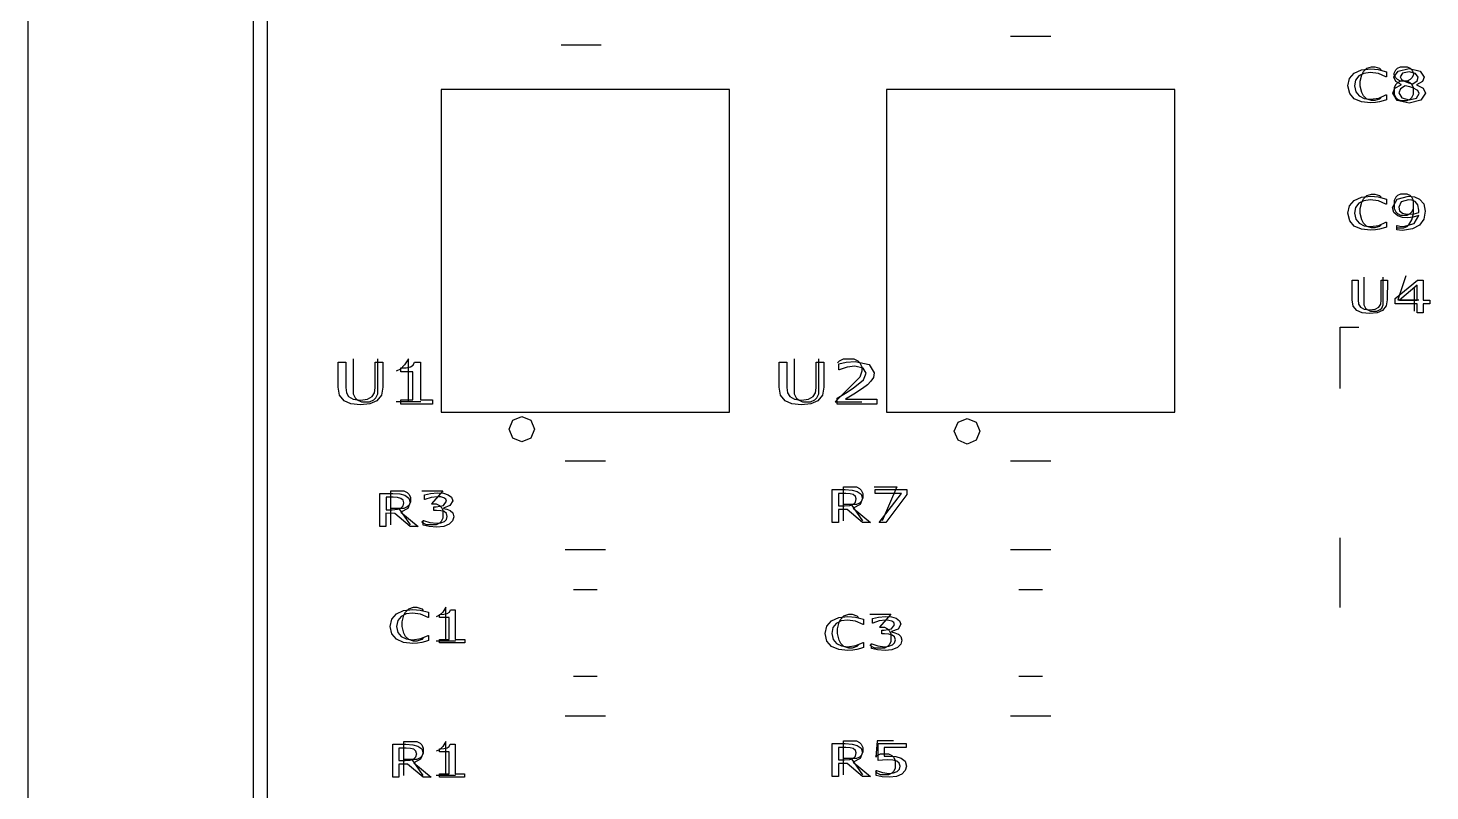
# Model space of a CAD drawing. Extents: x 132.2 to 167.8, y 97.2 to 132.8.
# Drawn here: x 132.18 to 148.71, y 114.9 to 123.88 of the extents above; entities that cross this region are included whole.
import ezdxf

# ---------------------------------------------------------------- set-up
doc = ezdxf.new("R2010")
doc.units = 0

msp = doc.modelspace()

# ---------------------------------------------------------------- linework, layer by layer
at = {"layer": 'Layer 1'}
for p, q in [((135, 128.007), (135, 102.007)), ((132.179, 104.847), (132.179, 127.767)), ((134.839, 104.847), (134.839, 127.767)), ((138.463, 123.684), (138.937, 123.684)), ((143.763, 123.785), (144.237, 123.785)), ((147.76061, 123.28612), (147.81561, 123.34992)), ((147.81561, 123.34992), (147.89951, 123.38846)), ((147.871, 123.31927), (147.8314, 123.26979)), ((147.93, 123.3487), (147.871, 123.31927)), ((147.886, 123.256), (147.905, 123.332)), ((147.89951, 123.38846), (148.00906, 123.40174)), ((147.905, 123.332), (147.924, 123.37)), ((147.924, 123.37), (147.962, 123.408)), ((148.0047, 123.3583), (147.93, 123.3487)), ((147.962, 123.408), (148.019, 123.427)), ((148.0996, 123.34606), (148.0047, 123.3583)), ((148.00906, 123.40174), (148.09666, 123.39414)), ((148.019, 123.427), (148.057, 123.427)), ((148.057, 123.427), (148.114, 123.408)), ((148.09666, 123.39414), (148.19416, 123.36758)), ((148.189, 123.307), (148.0996, 123.34606)), ((148.114, 123.408), (148.133, 123.389)), ((148.194, 123.307), (148.189, 123.307)), ((148.19416, 123.36758), (148.194, 123.307)), ((148.2829, 123.30194), (148.3335, 123.37486)), ((148.286, 123.351), (148.305, 123.389)), ((148.286, 123.332), (148.286, 123.351)), ((148.305, 123.294), (148.286, 123.332)), ((148.305, 123.389), (148.324, 123.408)), ((148.324, 123.408), (148.362, 123.427)), ((148.3335, 123.37486), (148.4621, 123.40403)), ((148.3861, 123.349633), (148.3568, 123.307443)), ((148.3568, 123.307443), (148.3715, 123.274893)), ((148.362, 123.427), (148.438, 123.427)), ((148.4619, 123.365263), (148.3861, 123.349633)), ((148.438, 123.427), (148.476, 123.408)), ((148.5388, 123.348593), (148.4619, 123.365263)), ((148.4621, 123.40403), (148.59253, 123.37617)), ((148.476, 123.408), (148.495, 123.389)), ((148.495, 123.389), (148.514, 123.351)), ((148.514, 123.332), (148.495, 123.294)), ((148.514, 123.351), (148.514, 123.332)), ((148.5692, 123.304323), (148.5388, 123.348593)), ((148.59253, 123.37617), (148.64123, 123.30534)), ((140.45, 123.157), (137.05, 123.157)), ((137.05, 123.157), (137.05, 119.357)), ((140.45, 119.357), (140.45, 123.157)), ((145.7, 123.157), (142.3, 123.157)), ((142.3, 123.157), (142.3, 119.357)), ((145.7, 119.357), (145.7, 123.157)), ((147.74151, 123.20044), (147.76061, 123.28612)), ((147.76131, 123.11164), (147.74151, 123.20044)), ((147.8314, 123.26979), (147.8175, 123.20104)), ((147.8175, 123.20104), (147.8329, 123.13073)), ((147.886, 123.199), (147.886, 123.256)), ((147.905, 123.122), (147.886, 123.199)), ((148.26839, 123.11396), (148.29479, 123.17229)), ((148.3038, 123.25246), (148.2829, 123.30194)), ((148.305, 123.218), (148.286, 123.18)), ((148.286, 123.18), (148.286, 123.103)), ((148.29479, 123.17229), (148.36919, 123.21396)), ((148.369, 123.216), (148.3038, 123.25246)), ((148.324, 123.275), (148.305, 123.294)), ((148.324, 123.237), (148.305, 123.218)), ((148.362, 123.256), (148.324, 123.275)), ((148.362, 123.256), (148.324, 123.237)), ((148.3623, 123.167342), (148.3425, 123.117862)), ((148.438, 123.256), (148.362, 123.256)), ((148.4154, 123.201982), (148.3623, 123.167342)), ((148.36919, 123.21396), (148.369, 123.216)), ((148.3715, 123.274893), (148.4166, 123.250673)), ((148.47, 123.188182), (148.4154, 123.201982)), ((148.4166, 123.250673), (148.4554, 123.238433)), ((148.476, 123.275), (148.438, 123.256)), ((148.476, 123.237), (148.438, 123.256)), ((148.4554, 123.238433), (148.5052, 123.225933)), ((148.5077, 123.177502), (148.47, 123.188182)), ((148.495, 123.294), (148.476, 123.275)), ((148.495, 123.218), (148.476, 123.237)), ((148.514, 123.18), (148.495, 123.218)), ((148.5052, 123.225933), (148.5554, 123.261613)), ((148.5656, 123.148332), (148.5077, 123.177502)), ((148.514, 123.103), (148.514, 123.18)), ((148.55033, 123.21394), (148.55, 123.212)), ((148.55, 123.212), (148.6284, 123.17346)), ((148.61813, 123.25352), (148.55033, 123.21394)), ((148.5554, 123.261613), (148.5693, 123.304323)), ((148.5806, 123.110052), (148.5656, 123.148332)), ((148.5693, 123.304323), (148.5692, 123.304323)), ((148.64123, 123.30534), (148.61813, 123.25352)), ((148.6284, 123.17346), (148.6555, 123.11513)), ((147.81631, 123.04888), (147.76131, 123.11164)), ((147.90061, 123.01164), (147.81631, 123.04888)), ((147.8329, 123.13073), (147.8732, 123.08281)), ((147.8732, 123.08281), (147.9329, 123.05417)), ((148.0087, 122.99992), (147.90061, 123.01164)), ((147.924, 123.084), (147.905, 123.122)), ((147.962, 123.046), (147.924, 123.084)), ((147.9329, 123.05417), (148.0054, 123.04507)), ((148.019, 123.027), (147.962, 123.046)), ((148.0054, 123.04507), (148.1036, 123.05783)), ((148.0662, 123.00352), (148.0087, 122.99992)), ((148.057, 123.027), (148.019, 123.027)), ((148.114, 123.046), (148.057, 123.027)), ((148.1149, 123.01182), (148.0662, 123.00352)), ((148.1036, 123.05783), (148.1893, 123.09611)), ((148.133, 123.065), (148.114, 123.046)), ((148.1574, 123.02328), (148.1149, 123.01182)), ((148.194, 123.035), (148.1574, 123.02328)), ((148.1893, 123.09611), (148.195, 123.096)), ((148.195, 123.096), (148.194, 123.035)), ((148.32079, 123.03063), (148.26839, 123.11396)), ((148.286, 123.103), (148.305, 123.065)), ((148.305, 123.065), (148.324, 123.046)), ((148.46221, 122.99808), (148.32079, 123.03063)), ((148.324, 123.046), (148.362, 123.027)), ((148.3425, 123.117862), (148.3766, 123.059792)), ((148.362, 123.027), (148.438, 123.027)), ((148.3766, 123.059792), (148.4631, 123.036872)), ((148.438, 123.027), (148.476, 123.046)), ((148.6007, 123.03141), (148.46221, 122.99808)), ((148.4631, 123.036872), (148.5485, 123.056402)), ((148.476, 123.046), (148.495, 123.065)), ((148.495, 123.065), (148.514, 123.103)), ((148.5485, 123.056402), (148.5807, 123.110052)), ((148.5807, 123.110052), (148.5806, 123.110052)), ((148.656, 123.115), (148.6007, 123.03141)), ((148.6555, 123.11513), (148.656, 123.115)), ((147.76061, 121.78612), (147.81561, 121.84992)), ((147.81561, 121.84992), (147.89951, 121.88846)), ((147.871, 121.81927), (147.8314, 121.76979)), ((147.93, 121.8487), (147.871, 121.81927)), ((147.886, 121.756), (147.905, 121.832)), ((147.89951, 121.88846), (148.00906, 121.90174)), ((147.905, 121.832), (147.924, 121.87)), ((147.924, 121.87), (147.962, 121.908)), ((148.0047, 121.8583), (147.93, 121.8487)), ((147.962, 121.908), (148.019, 121.927)), ((148.0996, 121.84606), (148.0047, 121.8583)), ((148.00906, 121.90174), (148.09666, 121.89414)), ((148.019, 121.927), (148.057, 121.927)), ((148.057, 121.927), (148.114, 121.908)), ((148.09666, 121.89414), (148.19416, 121.86758)), ((148.189, 121.807), (148.0996, 121.84606)), ((148.114, 121.908), (148.133, 121.889)), ((148.19416, 121.86758), (148.194, 121.807)), ((148.26517, 121.76843), (148.32007, 121.86504)), ((148.305, 121.889), (148.286, 121.851)), ((148.286, 121.851), (148.286, 121.756)), ((148.324, 121.908), (148.305, 121.889)), ((148.32007, 121.86504), (148.45417, 121.90228)), ((148.362, 121.927), (148.324, 121.908)), ((148.3697, 121.83649), (148.3393, 121.7706)), ((148.438, 121.927), (148.362, 121.927)), ((148.4532, 121.85993), (148.3697, 121.83649)), ((148.476, 121.908), (148.438, 121.927)), ((148.4961, 121.85473), (148.4532, 121.85993)), ((148.45417, 121.90228), (148.52747, 121.89338)), ((148.495, 121.889), (148.476, 121.908)), ((148.514, 121.851), (148.495, 121.889)), ((148.5331, 121.83806), (148.4961, 121.85473)), ((148.514, 121.699), (148.514, 121.851)), ((148.52747, 121.89338), (148.58647, 121.86734)), ((148.5653, 121.80004), (148.5331, 121.83806)), ((148.58647, 121.86734), (148.63447, 121.81161)), ((147.74151, 121.70044), (147.76061, 121.78612)), ((147.76131, 121.61164), (147.74151, 121.70044)), ((147.8314, 121.76979), (147.8175, 121.70104)), ((147.8175, 121.70104), (147.8329, 121.63073)), ((147.886, 121.699), (147.886, 121.756)), ((147.905, 121.622), (147.886, 121.699)), ((148.194, 121.807), (148.189, 121.807)), ((148.28127, 121.70984), (148.26517, 121.76843)), ((148.32997, 121.66948), (148.28127, 121.70984)), ((148.286, 121.756), (148.305, 121.718)), ((148.305, 121.718), (148.324, 121.699)), ((148.324, 121.699), (148.362, 121.68)), ((148.38457, 121.65125), (148.32997, 121.66948)), ((148.3393, 121.7706), (148.3493, 121.73024)), ((148.3493, 121.73024), (148.3826, 121.7029)), ((148.362, 121.68), (148.438, 121.68)), ((148.3826, 121.7029), (148.4189, 121.69196)), ((148.4189, 121.69196), (148.4629, 121.68936)), ((148.438, 121.68), (148.476, 121.699)), ((148.4629, 121.68936), (148.5208, 121.69486)), ((148.476, 121.699), (148.495, 121.718)), ((148.495, 121.718), (148.514, 121.756)), ((148.495, 121.622), (148.514, 121.699)), ((148.57547, 121.67368), (148.51137, 121.65285)), ((148.5208, 121.69486), (148.5758, 121.71074)), ((148.52197, 121.57837), (148.57547, 121.67368)), ((148.577, 121.7352), (148.5653, 121.80004)), ((148.5758, 121.71074), (148.57653, 121.72142)), ((148.57653, 121.72142), (148.57726, 121.73522)), ((148.57726, 121.73522), (148.577, 121.7352)), ((148.63447, 121.81161), (148.65137, 121.72385)), ((148.651, 121.724), (148.6345, 121.63181)), ((148.65137, 121.72385), (148.651, 121.724)), ((147.81631, 121.54888), (147.76131, 121.61164)), ((147.90061, 121.51164), (147.81631, 121.54888)), ((147.8329, 121.63073), (147.8732, 121.58281)), ((147.8732, 121.58281), (147.9329, 121.55417)), ((148.0087, 121.49992), (147.90061, 121.51164)), ((147.924, 121.584), (147.905, 121.622)), ((147.962, 121.546), (147.924, 121.584)), ((147.9329, 121.55417), (148.0054, 121.54507)), ((148.019, 121.527), (147.962, 121.546)), ((148.0054, 121.54507), (148.1036, 121.55783)), ((148.0662, 121.50352), (148.0087, 121.49992)), ((148.057, 121.527), (148.019, 121.527)), ((148.114, 121.546), (148.057, 121.527)), ((148.1149, 121.51182), (148.0662, 121.50352)), ((148.1036, 121.55783), (148.1893, 121.59611)), ((148.133, 121.565), (148.114, 121.546)), ((148.1574, 121.52328), (148.1149, 121.51182)), ((148.194, 121.535), (148.1574, 121.52328)), ((148.1893, 121.59611), (148.195, 121.596)), ((148.195, 121.596), (148.194, 121.535)), ((148.31803, 121.50526), (148.318, 121.555)), ((148.318, 121.555), (148.322, 121.555)), ((148.34803, 121.50086), (148.31803, 121.50526)), ((148.322, 121.555), (148.352, 121.5474)), ((148.324, 121.527), (148.4, 121.527)), ((148.38393, 121.49926), (148.34803, 121.50086)), ((148.352, 121.5474), (148.3952, 121.544)), ((148.5019, 121.51541), (148.38393, 121.49926)), ((148.44577, 121.64655), (148.38457, 121.65125)), ((148.3952, 121.544), (148.52197, 121.57837)), ((148.4, 121.527), (148.438, 121.546)), ((148.438, 121.546), (148.457, 121.565)), ((148.51137, 121.65285), (148.44577, 121.64655)), ((148.457, 121.565), (148.495, 121.622)), ((148.5854, 121.56124), (148.5019, 121.51541)), ((148.6345, 121.63181), (148.5854, 121.56124)), ((147.7889, 120.68198), (147.789, 120.914)), ((147.789, 120.914), (147.861, 120.914)), ((147.861, 120.914), (147.861, 120.679)), ((147.93, 120.946), (147.93, 120.622)), ((148.133, 120.67766), (148.133, 120.914)), ((148.133, 120.914), (148.206, 120.914)), ((148.158, 120.622), (148.158, 120.946)), ((148.206, 120.914), (148.205, 120.682)), ((148.298, 120.695), (148.56056, 120.91375)), ((148.425, 120.965), (148.33, 120.679)), ((148.558, 120.852), (148.34788, 120.677)), ((148.55761, 120.67667), (148.558, 120.852)), ((148.56056, 120.91375), (148.628, 120.914)), ((148.628, 120.914), (148.628, 120.677)), ((147.8016, 120.60776), (147.7889, 120.68198)), ((147.861, 120.679), (147.867, 120.62926)), ((148.127, 120.63), (148.133, 120.67766)), ((148.205, 120.682), (148.1919, 120.6083)), ((148.298, 120.635), (148.298, 120.695)), ((148.33, 120.679), (148.577, 120.679)), ((148.34788, 120.677), (148.55761, 120.67667)), ((148.52, 120.813), (148.52, 120.546)), ((148.628, 120.677), (148.708, 120.677)), ((148.708, 120.677), (148.708, 120.635)), ((147.8442, 120.5562), (147.8016, 120.60776)), ((147.9079, 120.52781), (147.8442, 120.5562)), ((147.867, 120.62926), (147.8874, 120.59619)), ((147.8874, 120.59619), (147.9307, 120.57067)), ((147.9968, 120.51821), (147.9079, 120.52781)), ((147.93, 120.622), (147.949, 120.584)), ((147.9307, 120.57067), (147.997, 120.56207)), ((147.949, 120.584), (147.968, 120.565)), ((147.968, 120.565), (148.006, 120.546)), ((148.0842, 120.52731), (147.9968, 120.51821)), ((147.997, 120.56207), (148.0633, 120.57037)), ((148.006, 120.546), (148.082, 120.546)), ((148.0633, 120.57037), (148.107, 120.59615)), ((148.082, 120.546), (148.12, 120.565)), ((148.1497, 120.55622), (148.0842, 120.52731)), ((148.107, 120.59615), (148.127, 120.63)), ((148.12, 120.565), (148.139, 120.584)), ((148.139, 120.584), (148.158, 120.622)), ((148.1919, 120.6083), (148.1497, 120.55622)), ((148.558, 120.635), (148.298, 120.635)), ((148.558, 120.526), (148.558, 120.635)), ((148.628, 120.526), (148.558, 120.526)), ((148.708, 120.635), (148.628, 120.635)), ((148.628, 120.635), (148.628, 120.526)), ((147.65, 119.637), (147.65, 120.357)), ((147.65, 120.357), (147.87, 120.357)), ((135.83447, 119.651), (135.835, 119.945)), ((135.835, 119.945), (135.926, 119.945)), ((135.926, 119.945), (135.926, 119.647)), ((136.013, 119.987), (136.013, 119.575)), ((136.2712, 119.64533), (136.272, 119.945)), ((136.272, 119.945), (136.363, 119.945)), ((136.303, 119.575), (136.303, 119.987)), ((136.363, 119.945), (136.363, 119.651)), ((136.569, 119.866), (136.521, 119.841)), ((136.618, 119.914), (136.569, 119.866)), ((136.574, 119.878), (136.6364, 119.8813)), ((136.574, 119.833), (136.574, 119.878)), ((136.666, 119.987), (136.618, 119.914)), ((136.6364, 119.8813), (136.6868, 119.89155)), ((136.666, 119.479), (136.666, 119.987)), ((136.6868, 119.89155), (136.7201, 119.91238)), ((136.7201, 119.91238), (136.7344, 119.94678)), ((136.7344, 119.94678), (136.806, 119.947)), ((136.806, 119.947), (136.806, 119.503)), ((141.03446, 119.651), (141.035, 119.945)), ((141.035, 119.945), (141.126, 119.945)), ((141.126, 119.945), (141.126, 119.647)), ((141.213, 119.987), (141.213, 119.575)), ((141.4712, 119.64533), (141.472, 119.945)), ((141.472, 119.945), (141.563, 119.945)), ((141.503, 119.575), (141.503, 119.987)), ((141.563, 119.945), (141.563, 119.651)), ((141.721, 119.938), (141.745, 119.962)), ((141.737, 119.925), (141.8244, 119.94617)), ((141.737, 119.855), (141.737, 119.925)), ((141.74173, 119.85538), (141.737, 119.855)), ((141.83743, 119.88779), (141.74173, 119.85538)), ((141.745, 119.962), (141.794, 119.987)), ((141.794, 119.987), (141.914, 119.987)), ((141.8244, 119.94617), (141.93077, 119.95577)), ((141.92853, 119.89837), (141.83743, 119.88779)), ((141.914, 119.987), (141.963, 119.962)), ((142.02703, 119.87654), (141.92853, 119.89837)), ((141.93077, 119.95577), (142.0968, 119.91906)), ((141.963, 119.962), (141.987, 119.938)), ((141.987, 119.938), (142.011, 119.89)), ((142.011, 119.841), (141.987, 119.769)), ((142.011, 119.89), (142.011, 119.841)), ((142.06263, 119.81668), (142.02703, 119.87654)), ((142.0968, 119.91906), (142.1569, 119.82017)), ((136.717, 119.833), (136.574, 119.833)), ((136.717, 119.503), (136.717, 119.833)), ((141.987, 119.769), (141.697, 119.479)), ((141.9082, 119.64073), (142.02983, 119.7383)), ((142.075, 119.68126), (142.0163, 119.63727)), ((142.02983, 119.7383), (142.06263, 119.81668)), ((142.1176, 119.72161), (142.075, 119.68126)), ((142.1467, 119.76758), (142.1176, 119.72161)), ((142.1569, 119.82017), (142.1467, 119.76758)), ((135.85067, 119.55674), (135.83447, 119.651)), ((135.90477, 119.49126), (135.85067, 119.55674)), ((135.926, 119.647), (135.933, 119.58383)), ((135.933, 119.58383), (135.9589, 119.54183)), ((135.9589, 119.54183), (136.0139, 119.50942)), ((136.013, 119.575), (136.037, 119.527)), ((136.0139, 119.50942), (136.0981, 119.4985)), ((136.037, 119.527), (136.061, 119.503)), ((136.0981, 119.4985), (136.1823, 119.50908)), ((136.1823, 119.50908), (136.2378, 119.54182)), ((136.2378, 119.54182), (136.2632, 119.58481)), ((136.255, 119.503), (136.279, 119.527)), ((136.2632, 119.58481), (136.2712, 119.64533)), ((136.279, 119.527), (136.303, 119.575)), ((136.3464, 119.5574), (136.2928, 119.49125)), ((136.363, 119.651), (136.3464, 119.5574)), ((141.05066, 119.55674), (141.03446, 119.651)), ((141.10476, 119.49126), (141.05066, 119.55674)), ((141.126, 119.647), (141.133, 119.58383)), ((141.133, 119.58383), (141.1589, 119.54183)), ((141.1589, 119.54183), (141.2139, 119.50942)), ((141.213, 119.575), (141.237, 119.527)), ((141.2139, 119.50942), (141.2981, 119.4985)), ((141.237, 119.527), (141.261, 119.503)), ((141.2981, 119.4985), (141.3823, 119.50908)), ((141.3823, 119.50908), (141.4378, 119.54182)), ((141.4378, 119.54182), (141.4632, 119.58481)), ((141.455, 119.503), (141.479, 119.527)), ((141.4632, 119.58481), (141.4712, 119.64533)), ((141.479, 119.527), (141.503, 119.575)), ((141.5464, 119.5574), (141.4927, 119.49125)), ((141.563, 119.651), (141.5464, 119.5574)), ((141.72, 119.522), (141.8171, 119.58153)), ((141.72, 119.453), (141.72, 119.522)), ((141.91409, 119.5698), (141.81559, 119.50961)), ((141.81559, 119.50961), (142.186, 119.51)), ((141.8171, 119.58153), (141.9082, 119.64073)), ((142.0163, 119.63727), (141.91409, 119.5698)), ((142.186, 119.51), (142.186, 119.453)), ((135.98567, 119.45521), (135.90477, 119.49126)), ((136.09851, 119.44297), (135.98567, 119.45521)), ((136.061, 119.503), (136.11, 119.479)), ((136.2095, 119.45454), (136.09851, 119.44297)), ((136.11, 119.479), (136.206, 119.479)), ((136.206, 119.479), (136.255, 119.503)), ((136.2928, 119.49125), (136.2095, 119.45454)), ((136.811, 119.479), (136.521, 119.479)), ((136.574, 119.453), (136.574, 119.503)), ((136.574, 119.503), (136.717, 119.503)), ((136.947, 119.453), (136.574, 119.453)), ((136.806, 119.503), (136.947, 119.503)), ((136.947, 119.503), (136.947, 119.453)), ((137.05, 119.357), (140.45, 119.357)), ((141.18566, 119.45521), (141.10476, 119.49126)), ((141.2985, 119.44297), (141.18566, 119.45521)), ((141.261, 119.503), (141.31, 119.479)), ((141.4095, 119.45454), (141.2985, 119.44297)), ((141.31, 119.479), (141.406, 119.479)), ((141.406, 119.479), (141.455, 119.503)), ((141.4927, 119.49125), (141.4095, 119.45454)), ((141.697, 119.479), (142.011, 119.479)), ((142.186, 119.453), (141.72, 119.453)), ((142.3, 119.357), (145.7, 119.357)), ((137.85, 119.157), (137.893934, 119.263066)), ((137.893934, 119.263066), (138, 119.307)), ((138, 119.307), (138.106066, 119.263066)), ((138.106066, 119.263066), (138.15, 119.157)), ((143.1, 119.132), (143.143934, 119.238066)), ((143.143934, 119.238066), (143.25, 119.282)), ((143.25, 119.282), (143.356066, 119.238066)), ((143.356066, 119.238066), (143.4, 119.132)), ((137.893934, 119.050934), (137.85, 119.157)), ((138, 119.007), (137.893934, 119.050934)), ((138.106066, 119.050934), (138, 119.007)), ((138.15, 119.157), (138.106066, 119.050934)), ((138.15, 119.157), (138.15, 119.157)), ((143.143934, 119.025934), (143.1, 119.132)), ((143.25, 118.982), (143.143934, 119.025934)), ((143.356066, 119.025934), (143.25, 118.982)), ((143.4, 119.132), (143.356066, 119.025934)), ((143.4, 119.132), (143.4, 119.132)), ((138.987, 118.779), (138.513, 118.779)), ((144.237, 118.779), (143.763, 118.779)), ((136.327, 118.011), (136.327, 118.399)), ((136.327, 118.399), (136.48, 118.399)), ((136.48539, 118.354466), (136.4, 118.355)), ((136.4, 118.355), (136.4, 118.209)), ((136.458, 118.032), (136.458, 118.432)), ((136.458, 118.432), (136.611, 118.432)), ((136.48, 118.399), (136.5626, 118.3943)), ((136.53639, 118.351366), (136.48539, 118.354466)), ((136.57379, 118.340946), (136.53639, 118.351366)), ((136.5626, 118.3943), (136.6221, 118.37815)), ((136.611, 118.432), (136.649, 118.413)), ((136.6221, 118.37815), (136.6684, 118.34456)), ((136.649, 118.413), (136.668, 118.393)), ((136.668, 118.393), (136.687, 118.355)), ((136.687, 118.355), (136.687, 118.298)), ((136.82, 118.432), (137.068, 118.432)), ((136.853, 118.383), (136.9224, 118.39967)), ((136.853, 118.328), (136.853, 118.383)), ((136.931, 118.35288), (136.8568, 118.32788)), ((136.9224, 118.39967), (137.0069, 118.40747)), ((137.0052, 118.36178), (136.931, 118.35288)), ((137.068, 118.432), (136.935, 118.279)), ((137.046, 118.35918), (137.0052, 118.36178)), ((137.0069, 118.40747), (137.0774, 118.40227)), ((137.0798, 118.34978), (137.046, 118.35918)), ((137.0774, 118.40227), (137.1325, 118.3856)), ((137.1033, 118.33233), (137.0798, 118.34978)), ((137.1325, 118.3856), (137.1725, 118.35539)), ((137.1725, 118.35539), (137.1861, 118.31398)), ((141.661, 118.057), (141.661, 118.445)), ((141.661, 118.445), (141.814, 118.445)), ((141.81929, 118.400476), (141.734, 118.4)), ((141.734, 118.4), (141.734, 118.254)), ((141.792, 118.077), (141.792, 118.477)), ((141.792, 118.477), (141.945, 118.477)), ((141.814, 118.445), (141.8966, 118.4403)), ((141.87029, 118.397376), (141.81929, 118.400476)), ((141.90779, 118.386956), (141.87029, 118.397376)), ((141.8966, 118.4403), (141.9561, 118.42415)), ((141.93499, 118.365076), (141.90779, 118.386956)), ((141.94299, 118.335646), (141.93499, 118.365076)), ((141.945, 118.477), (141.983, 118.458)), ((141.9561, 118.42415), (142.0024, 118.39056)), ((141.983, 118.458), (142.002, 118.439)), ((142.002, 118.439), (142.021, 118.401)), ((142.0024, 118.39056), (142.0193, 118.33952)), ((142.021, 118.401), (142.021, 118.344)), ((142.154, 118.477), (142.421, 118.477)), ((142.167, 118.399), (142.167, 118.445)), ((142.167, 118.445), (142.541, 118.445)), ((142.47827, 118.399187), (142.167, 118.399)), ((142.215, 118.057), (142.47827, 118.399187)), ((142.421, 118.477), (142.25, 118.077)), ((142.541, 118.387), (142.29352, 118.057313)), ((142.541, 118.445), (142.541, 118.387)), ((136.4, 118.209), (136.473, 118.209)), ((136.611, 118.222), (136.458, 118.222)), ((136.473, 118.209), (136.5332, 118.2132)), ((136.5332, 118.2132), (136.5769, 118.22935)), ((136.687, 118.032), (136.554, 118.222)), ((136.6555, 118.22321), (136.5736, 118.18076)), ((136.60099, 118.319076), (136.57379, 118.340946)), ((136.5769, 118.22935), (136.6011, 118.25435)), ((136.60899, 118.289646), (136.60099, 118.319076)), ((136.6011, 118.25435), (136.6091, 118.29055)), ((136.6091, 118.29055), (136.60899, 118.289646)), ((136.649, 118.241), (136.611, 118.222)), ((136.668, 118.26), (136.649, 118.241)), ((136.6853, 118.29352), (136.6555, 118.22321)), ((136.687, 118.298), (136.668, 118.26)), ((136.6684, 118.34456), (136.6853, 118.29352)), ((136.8568, 118.32788), (136.853, 118.328)), ((136.935, 118.279), (136.992, 118.279)), ((136.963, 118.2), (136.963, 118.243)), ((136.963, 118.243), (136.989, 118.243)), ((136.9959, 118.20001), (136.963, 118.2)), ((136.989, 118.243), (137.0779, 118.25941)), ((136.992, 118.279), (137.03, 118.26)), ((137.0466, 118.19691), (136.9959, 118.20001)), ((137.03, 118.26), (137.049, 118.241)), ((137.0866, 118.18597), (137.0466, 118.19691)), ((137.049, 118.241), (137.068, 118.203)), ((137.068, 118.203), (137.068, 118.108)), ((137.0779, 118.25941), (137.1113, 118.30785)), ((137.0782, 118.22726), (137.078, 118.223)), ((137.078, 118.223), (137.1184, 118.2141)), ((137.1538, 118.25747), (137.0782, 118.22726)), ((137.1123, 118.16436), (137.0866, 118.18597)), ((137.1113, 118.30785), (137.1033, 118.33233)), ((137.1184, 118.2141), (137.1569, 118.19769)), ((137.1861, 118.31398), (137.1538, 118.25747)), ((137.1569, 118.19769), (137.157, 118.198)), ((137.157, 118.198), (137.186, 118.16988)), ((141.83614, 118.211167), (141.733, 118.211)), ((141.733, 118.211), (141.733, 118.057)), ((141.734, 118.254), (141.807, 118.254)), ((141.945, 118.268), (141.792, 118.268)), ((141.807, 118.254), (141.8672, 118.2582)), ((142.019, 118.057), (141.83614, 118.211167)), ((141.8672, 118.2582), (141.9109, 118.27435)), ((142.021, 118.077), (141.888, 118.268)), ((141.9896, 118.26921), (141.9077, 118.22676)), ((141.9077, 118.22676), (142.113, 118.057)), ((141.9109, 118.27435), (141.9351, 118.29935)), ((141.9351, 118.29935), (141.9431, 118.33555)), ((141.9431, 118.33555), (141.94299, 118.335646)), ((141.983, 118.287), (141.945, 118.268)), ((142.002, 118.306), (141.983, 118.287)), ((142.0193, 118.33952), (141.9896, 118.26921)), ((142.021, 118.344), (142.002, 118.306)), ((136.50214, 118.165167), (136.399, 118.166)), ((136.399, 118.166), (136.399, 118.011)), ((136.685, 118.011), (136.50214, 118.165167)), ((136.5736, 118.18076), (136.779, 118.011)), ((136.839, 118.051), (136.82, 118.07)), ((136.8372, 118.02768), (136.837, 118.082)), ((136.837, 118.082), (136.843, 118.082)), ((136.9095, 118.01101), (136.8372, 118.02768)), ((136.877, 118.032), (136.839, 118.051)), ((136.843, 118.082), (136.9164, 118.05778)), ((136.992, 118.032), (136.877, 118.032)), ((136.9164, 118.05778), (136.9979, 118.04818)), ((137.03, 118.051), (136.992, 118.032)), ((136.9979, 118.04818), (137.0471, 118.05368)), ((137.049, 118.07), (137.03, 118.051)), ((137.0471, 118.05368), (137.0893, 118.06983)), ((137.068, 118.108), (137.049, 118.07)), ((137.1456, 118.03889), (137.0806, 118.01181)), ((137.0893, 118.06983), (137.1143, 118.09509)), ((137.1223, 118.12999), (137.1123, 118.16436)), ((137.1143, 118.09509), (137.1223, 118.12999)), ((137.1838, 118.07743), (137.1456, 118.03889)), ((137.1974, 118.12613), (137.1838, 118.07743)), ((137.186, 118.16988), (137.1974, 118.12613)), ((141.733, 118.057), (141.661, 118.057)), ((142.113, 118.057), (142.019, 118.057)), ((142.29352, 118.057313), (142.215, 118.057)), ((136.399, 118.011), (136.327, 118.011)), ((136.779, 118.011), (136.685, 118.011)), ((136.9991, 118.00321), (136.9095, 118.01101)), ((137.0806, 118.01181), (136.9991, 118.00321)), ((147.65, 117.057), (147.65, 117.877)), ((138.987, 117.735), (138.513, 117.735)), ((144.237, 117.735), (143.763, 117.735)), ((138.609, 117.267), (138.891, 117.267)), ((143.859, 117.267), (144.141, 117.267)), ((136.60541, 117.02146), (136.71496, 117.03474)), ((136.63, 117.003), (136.668, 117.041)), ((136.668, 117.041), (136.725, 117.06)), ((136.71496, 117.03474), (136.80256, 117.02714)), ((136.725, 117.06), (136.763, 117.06)), ((136.763, 117.06), (136.82, 117.041)), ((136.80256, 117.02714), (136.89996, 117.00058)), ((136.82, 117.041), (136.839, 117.022)), ((137.106, 117.06), (137.068, 117.003)), ((137.106, 116.66), (137.106, 117.06)), ((137.1468, 117.00211), (137.1582, 117.02919)), ((137.1582, 117.02919), (137.215, 117.029)), ((137.215, 117.029), (137.215, 116.679)), ((136.44751, 116.83344), (136.46661, 116.91912)), ((136.46661, 116.91912), (136.52151, 116.98292)), ((136.52151, 116.98292), (136.60541, 117.02146)), ((136.5374, 116.90179), (136.5235, 116.83304)), ((136.577, 116.95127), (136.5374, 116.90179)), ((136.636, 116.9807), (136.577, 116.95127)), ((136.592, 116.889), (136.611, 116.965)), ((136.592, 116.831), (136.592, 116.889)), ((136.611, 116.965), (136.63, 117.003)), ((136.7107, 116.9903), (136.636, 116.9807)), ((136.8056, 116.97806), (136.7107, 116.9903)), ((136.895, 116.939), (136.8056, 116.97806)), ((136.9, 116.939), (136.895, 116.939)), ((136.89996, 117.00058), (136.9, 116.939)), ((137.03, 116.965), (136.992, 116.946)), ((137.068, 117.003), (137.03, 116.965)), ((137.031, 116.975), (137.0805, 116.9776)), ((137.031, 116.939), (137.031, 116.975)), ((137.145, 116.939), (137.031, 116.939)), ((137.0805, 116.9776), (137.1204, 116.9857)), ((137.1204, 116.9857), (137.1468, 117.00211)), ((137.145, 116.679), (137.145, 116.939)), ((141.59762, 116.83612), (141.65262, 116.89992)), ((141.65262, 116.89992), (141.73652, 116.93846)), ((141.708, 116.86927), (141.6684, 116.81979)), ((141.767, 116.8987), (141.708, 116.86927)), ((141.723, 116.806), (141.742, 116.882)), ((141.73652, 116.93846), (141.84607, 116.95174)), ((141.742, 116.882), (141.761, 116.92)), ((141.761, 116.92), (141.799, 116.958)), ((141.8417, 116.9083), (141.767, 116.8987)), ((141.799, 116.958), (141.856, 116.977)), ((141.9366, 116.89606), (141.8417, 116.9083)), ((141.84607, 116.95174), (141.93367, 116.94414)), ((141.856, 116.977), (141.894, 116.977)), ((141.894, 116.977), (141.951, 116.958)), ((141.93367, 116.94414), (142.03117, 116.91758)), ((142.026, 116.857), (141.9366, 116.89606)), ((141.951, 116.958), (141.97, 116.939)), ((142.03117, 116.91758), (142.031, 116.857)), ((142.103, 116.977), (142.351, 116.977)), ((142.136, 116.928), (142.2052, 116.94467)), ((142.136, 116.874), (142.136, 116.928)), ((142.1402, 116.87388), (142.136, 116.874)), ((142.2142, 116.89888), (142.1402, 116.87388)), ((142.2052, 116.94467), (142.2895, 116.95247)), ((142.2882, 116.90778), (142.2142, 116.89888)), ((142.351, 116.977), (142.218, 116.825)), ((142.3289, 116.90518), (142.2882, 116.90778)), ((142.2895, 116.95247), (142.3598, 116.94727)), ((142.3626, 116.89578), (142.3289, 116.90518)), ((142.3598, 116.94727), (142.4148, 116.9306)), ((142.386, 116.87833), (142.3626, 116.89578)), ((142.394, 116.85385), (142.386, 116.87833)), ((142.4148, 116.9306), (142.4547, 116.90039)), ((142.4547, 116.90039), (142.4683, 116.85898)), ((136.46731, 116.74464), (136.44751, 116.83344)), ((136.52231, 116.68188), (136.46731, 116.74464)), ((136.5235, 116.83304), (136.5389, 116.76273)), ((136.5389, 116.76273), (136.5792, 116.71481)), ((136.5792, 116.71481), (136.6389, 116.68616)), ((136.611, 116.755), (136.592, 116.831)), ((136.63, 116.717), (136.611, 116.755)), ((136.668, 116.679), (136.63, 116.717)), ((136.8096, 116.68982), (136.8953, 116.7281)), ((136.839, 116.698), (136.82, 116.679)), ((136.8953, 116.7281), (136.9, 116.728)), ((136.9, 116.728), (136.9, 116.668)), ((141.57862, 116.75044), (141.59762, 116.83612)), ((141.59842, 116.66164), (141.57862, 116.75044)), ((141.6684, 116.81979), (141.6545, 116.75104)), ((141.6545, 116.75104), (141.6699, 116.68073)), ((141.723, 116.749), (141.723, 116.806)), ((141.742, 116.672), (141.723, 116.749)), ((142.031, 116.857), (142.026, 116.857)), ((142.218, 116.825), (142.275, 116.825)), ((142.246, 116.746), (142.246, 116.789)), ((142.246, 116.789), (142.272, 116.789)), ((142.2785, 116.74602), (142.246, 116.746)), ((142.272, 116.789), (142.3607, 116.80541)), ((142.275, 116.825), (142.313, 116.806)), ((142.3291, 116.74292), (142.2785, 116.74602)), ((142.313, 116.806), (142.332, 116.787)), ((142.369, 116.73198), (142.3291, 116.74292)), ((142.332, 116.787), (142.351, 116.749)), ((142.351, 116.749), (142.351, 116.653)), ((142.3606, 116.77226), (142.36, 116.769)), ((142.36, 116.769), (142.4003, 116.7601)), ((142.4361, 116.80247), (142.3606, 116.77226)), ((142.3607, 116.80541), (142.394, 116.85385)), ((142.3947, 116.71037), (142.369, 116.73198)), ((142.4047, 116.67599), (142.3947, 116.71037)), ((142.4003, 116.7601), (142.4388, 116.74369)), ((142.4683, 116.85898), (142.4361, 116.80247)), ((142.4388, 116.74369), (142.441, 116.744)), ((142.441, 116.744), (142.4699, 116.71587)), ((142.4699, 116.71587), (142.4813, 116.67212)), ((136.60661, 116.64464), (136.52231, 116.68188)), ((136.7147, 116.63292), (136.60661, 116.64464)), ((136.6389, 116.68616), (136.7114, 116.67706)), ((136.725, 116.66), (136.668, 116.679)), ((136.7114, 116.67706), (136.8096, 116.68982)), ((136.7722, 116.63652), (136.7147, 116.63292)), ((136.763, 116.66), (136.725, 116.66)), ((136.82, 116.679), (136.763, 116.66)), ((136.8209, 116.64482), (136.7722, 116.63652)), ((136.8634, 116.65628), (136.8209, 116.64482)), ((136.9, 116.668), (136.8634, 116.65628)), ((137.22, 116.66), (136.992, 116.66)), ((137.031, 116.64), (137.031, 116.679)), ((137.031, 116.679), (137.145, 116.679)), ((137.327, 116.64), (137.031, 116.64)), ((137.215, 116.679), (137.327, 116.679)), ((137.327, 116.679), (137.327, 116.64)), ((141.65332, 116.59888), (141.59842, 116.66164)), ((141.73762, 116.56164), (141.65332, 116.59888)), ((141.6699, 116.68073), (141.7102, 116.63281)), ((141.7102, 116.63281), (141.7699, 116.60417)), ((141.8457, 116.54992), (141.73762, 116.56164)), ((141.761, 116.634), (141.742, 116.672)), ((141.799, 116.596), (141.761, 116.634)), ((141.7699, 116.60417), (141.8424, 116.59507)), ((141.856, 116.577), (141.799, 116.596)), ((141.8424, 116.59507), (141.9406, 116.60783)), ((141.9032, 116.55352), (141.8457, 116.54992)), ((141.894, 116.577), (141.856, 116.577)), ((141.951, 116.596), (141.894, 116.577)), ((141.9519, 116.56182), (141.9032, 116.55352)), ((141.9406, 116.60783), (142.0263, 116.64611)), ((141.97, 116.615), (141.951, 116.596)), ((141.9944, 116.57328), (141.9519, 116.56182)), ((142.031, 116.585), (141.9944, 116.57328)), ((142.0263, 116.64611), (142.031, 116.646)), ((142.031, 116.646), (142.031, 116.585)), ((142.123, 116.596), (142.103, 116.615)), ((142.1218, 116.57367), (142.121, 116.628)), ((142.121, 116.628), (142.126, 116.628)), ((142.194, 116.557), (142.1218, 116.57367)), ((142.161, 116.577), (142.123, 116.596)), ((142.126, 116.628), (142.1993, 116.60378)), ((142.275, 116.577), (142.161, 116.577)), ((142.2834, 116.5492), (142.194, 116.557)), ((142.1993, 116.60378), (142.2806, 116.59418)), ((142.313, 116.596), (142.275, 116.577)), ((142.2806, 116.59418), (142.3297, 116.59968)), ((142.3647, 116.5578), (142.2834, 116.5492)), ((142.332, 116.615), (142.313, 116.596)), ((142.3297, 116.59968), (142.3718, 116.61583)), ((142.351, 116.653), (142.332, 116.615)), ((142.4296, 116.58488), (142.3647, 116.5578)), ((142.3718, 116.61583), (142.3967, 116.64109)), ((142.3967, 116.64109), (142.4047, 116.67599)), ((142.4677, 116.62342), (142.4296, 116.58488)), ((142.4813, 116.67212), (142.4677, 116.62342)), ((138.609, 116.247), (138.891, 116.247)), ((143.859, 116.247), (144.141, 116.247)), ((138.513, 115.779), (138.987, 115.779)), ((143.763, 115.779), (144.237, 115.779)), ((136.479, 115.057), (136.479, 115.445)), ((136.479, 115.445), (136.632, 115.445)), ((136.63729, 115.400476), (136.552, 115.4)), ((136.552, 115.4), (136.552, 115.254)), ((136.611, 115.077), (136.611, 115.477)), ((136.611, 115.477), (136.763, 115.477)), ((136.632, 115.445), (136.7146, 115.4403)), ((136.68829, 115.397376), (136.63729, 115.400476)), ((136.72579, 115.386956), (136.68829, 115.397376)), ((136.7146, 115.4403), (136.7741, 115.42415)), ((136.75299, 115.365076), (136.72579, 115.386956)), ((136.763, 115.477), (136.801, 115.458)), ((136.7741, 115.42415), (136.8204, 115.39056)), ((136.801, 115.458), (136.82, 115.439)), ((136.82, 115.439), (136.839, 115.401)), ((136.8204, 115.39056), (136.8373, 115.33952)), ((136.839, 115.401), (136.839, 115.344)), ((137.03, 115.382), (136.992, 115.363)), ((137.068, 115.42), (137.03, 115.382)), ((137.03, 115.392), (137.0796, 115.3946)), ((137.03, 115.356), (137.03, 115.392)), ((137.106, 115.477), (137.068, 115.42)), ((137.0796, 115.3946), (137.1196, 115.4027)), ((137.106, 115.077), (137.106, 115.477)), ((137.1196, 115.4027), (137.146, 115.41911)), ((137.146, 115.41911), (137.1574, 115.44619)), ((137.1574, 115.44619), (137.215, 115.446)), ((137.215, 115.446), (137.215, 115.097)), ((141.661, 115.065), (141.661, 115.453)), ((141.661, 115.453), (141.814, 115.453)), ((141.81929, 115.408465), (141.734, 115.408)), ((141.734, 115.408), (141.734, 115.262)), ((141.792, 115.085), (141.792, 115.485)), ((141.792, 115.485), (141.945, 115.485)), ((141.814, 115.453), (141.8966, 115.4483)), ((141.87029, 115.405365), (141.81929, 115.408465)), ((141.90779, 115.394945), (141.87029, 115.405365)), ((141.8966, 115.4483), (141.9561, 115.43216)), ((141.93499, 115.373075), (141.90779, 115.394945)), ((141.94299, 115.343645), (141.93499, 115.373075)), ((141.945, 115.485), (141.983, 115.466)), ((141.9561, 115.43216), (142.0024, 115.39857)), ((141.983, 115.466), (142.002, 115.447)), ((142.002, 115.447), (142.021, 115.409)), ((142.0024, 115.39857), (142.0193, 115.34753)), ((142.021, 115.409), (142.021, 115.352)), ((142.192, 115.485), (142.173, 115.295)), ((142.383, 115.485), (142.192, 115.485)), ((142.2019, 115.25356), (142.202, 115.453)), ((142.202, 115.453), (142.531, 115.453)), ((142.531, 115.407), (142.273, 115.407)), ((142.273, 115.407), (142.273, 115.304)), ((142.531, 115.453), (142.531, 115.407)), ((136.552, 115.254), (136.625, 115.254)), ((136.65415, 115.211167), (136.552, 115.211)), ((136.552, 115.211), (136.552, 115.057)), ((136.763, 115.268), (136.611, 115.268)), ((136.625, 115.254), (136.6852, 115.2582)), ((136.837, 115.057), (136.65415, 115.211167)), ((136.6852, 115.2582), (136.7289, 115.27435)), ((136.839, 115.077), (136.706, 115.268)), ((136.8076, 115.26921), (136.7257, 115.22676)), ((136.7257, 115.22676), (136.931, 115.057)), ((136.7289, 115.27435), (136.7531, 115.29935)), ((136.76099, 115.335646), (136.75299, 115.365076)), ((136.7531, 115.29935), (136.7611, 115.33555)), ((136.7611, 115.33555), (136.76099, 115.335646)), ((136.801, 115.287), (136.763, 115.268)), ((136.82, 115.306), (136.801, 115.287)), ((136.8373, 115.33952), (136.8076, 115.26921)), ((136.839, 115.344), (136.82, 115.306)), ((137.144, 115.356), (137.03, 115.356)), ((137.144, 115.097), (137.144, 115.356)), ((141.83614, 115.219166), (141.733, 115.219)), ((141.733, 115.219), (141.733, 115.065)), ((141.734, 115.262), (141.807, 115.262)), ((141.945, 115.276), (141.792, 115.276)), ((141.807, 115.262), (141.8672, 115.2662)), ((142.019, 115.065), (141.83614, 115.219166)), ((141.8672, 115.2662), (141.9109, 115.28235)), ((142.021, 115.085), (141.888, 115.276)), ((141.9896, 115.27722), (141.9077, 115.23477)), ((141.9077, 115.23477), (142.113, 115.065)), ((141.9109, 115.28235), (141.9351, 115.30735)), ((141.9351, 115.30735), (141.9431, 115.34355)), ((141.9431, 115.34355), (141.94299, 115.343645)), ((141.983, 115.295), (141.945, 115.276)), ((142.002, 115.314), (141.983, 115.295)), ((142.0193, 115.34753), (141.9896, 115.27722)), ((142.021, 115.352), (142.002, 115.314)), ((142.173, 115.295), (142.192, 115.314)), ((142.192, 115.314), (142.23, 115.333)), ((142.2533, 115.25976), (142.2019, 115.25356)), ((142.23, 115.333), (142.326, 115.333)), ((142.3157, 115.26286), (142.2533, 115.25976)), ((142.273, 115.304), (142.3053, 115.3056)), ((142.3053, 115.3056), (142.3339, 115.30612)), ((142.3766, 115.25866), (142.3157, 115.26286)), ((142.326, 115.333), (142.364, 115.314)), ((142.3339, 115.30612), (142.4118, 115.30062)), ((142.364, 115.314), (142.383, 115.295)), ((142.4232, 115.24486), (142.3766, 115.25866)), ((142.383, 115.295), (142.402, 115.257)), ((142.402, 115.257), (142.402, 115.161)), ((142.4118, 115.30062), (142.4731, 115.28187)), ((142.45, 115.22272), (142.4232, 115.24486)), ((142.46, 115.18887), (142.45, 115.22272)), ((142.4731, 115.28187), (142.5186, 115.24489)), ((142.5186, 115.24489), (142.5348, 115.18812)), ((136.552, 115.057), (136.479, 115.057)), ((136.931, 115.057), (136.837, 115.057)), ((137.22, 115.077), (136.992, 115.077)), ((137.03, 115.057), (137.03, 115.097)), ((137.03, 115.097), (137.144, 115.097)), ((137.326, 115.057), (137.03, 115.057)), ((137.215, 115.097), (137.326, 115.097)), ((137.326, 115.097), (137.326, 115.057)), ((141.733, 115.065), (141.661, 115.065)), ((142.113, 115.065), (142.019, 115.065)), ((142.192, 115.104), (142.173, 115.123)), ((142.1789, 115.07946), (142.179, 115.135)), ((142.249, 115.06358), (142.1789, 115.07946)), ((142.179, 115.135), (142.184, 115.135)), ((142.184, 115.135), (142.2545, 115.11182)), ((142.23, 115.085), (142.192, 115.104)), ((142.326, 115.085), (142.23, 115.085)), ((142.3353, 115.05678), (142.249, 115.06358)), ((142.2545, 115.11182), (142.3338, 115.10242)), ((142.364, 115.104), (142.326, 115.085)), ((142.3338, 115.10242), (142.3841, 115.10762)), ((142.4198, 115.06638), (142.3353, 115.05678)), ((142.383, 115.123), (142.364, 115.104)), ((142.402, 115.161), (142.383, 115.123)), ((142.3841, 115.10762), (142.4278, 115.12585)), ((142.4829, 115.09451), (142.4198, 115.06638)), ((142.4278, 115.12585), (142.452, 115.15267)), ((142.452, 115.15267), (142.46, 115.18887)), ((142.5211, 115.13618), (142.4829, 115.09451)), ((142.535, 115.188), (142.5211, 115.13618)), ((142.5348, 115.18812), (142.535, 115.188))]:
    msp.add_line(p, q, dxfattribs=at)

doc.saveas('drawing.dxf')
